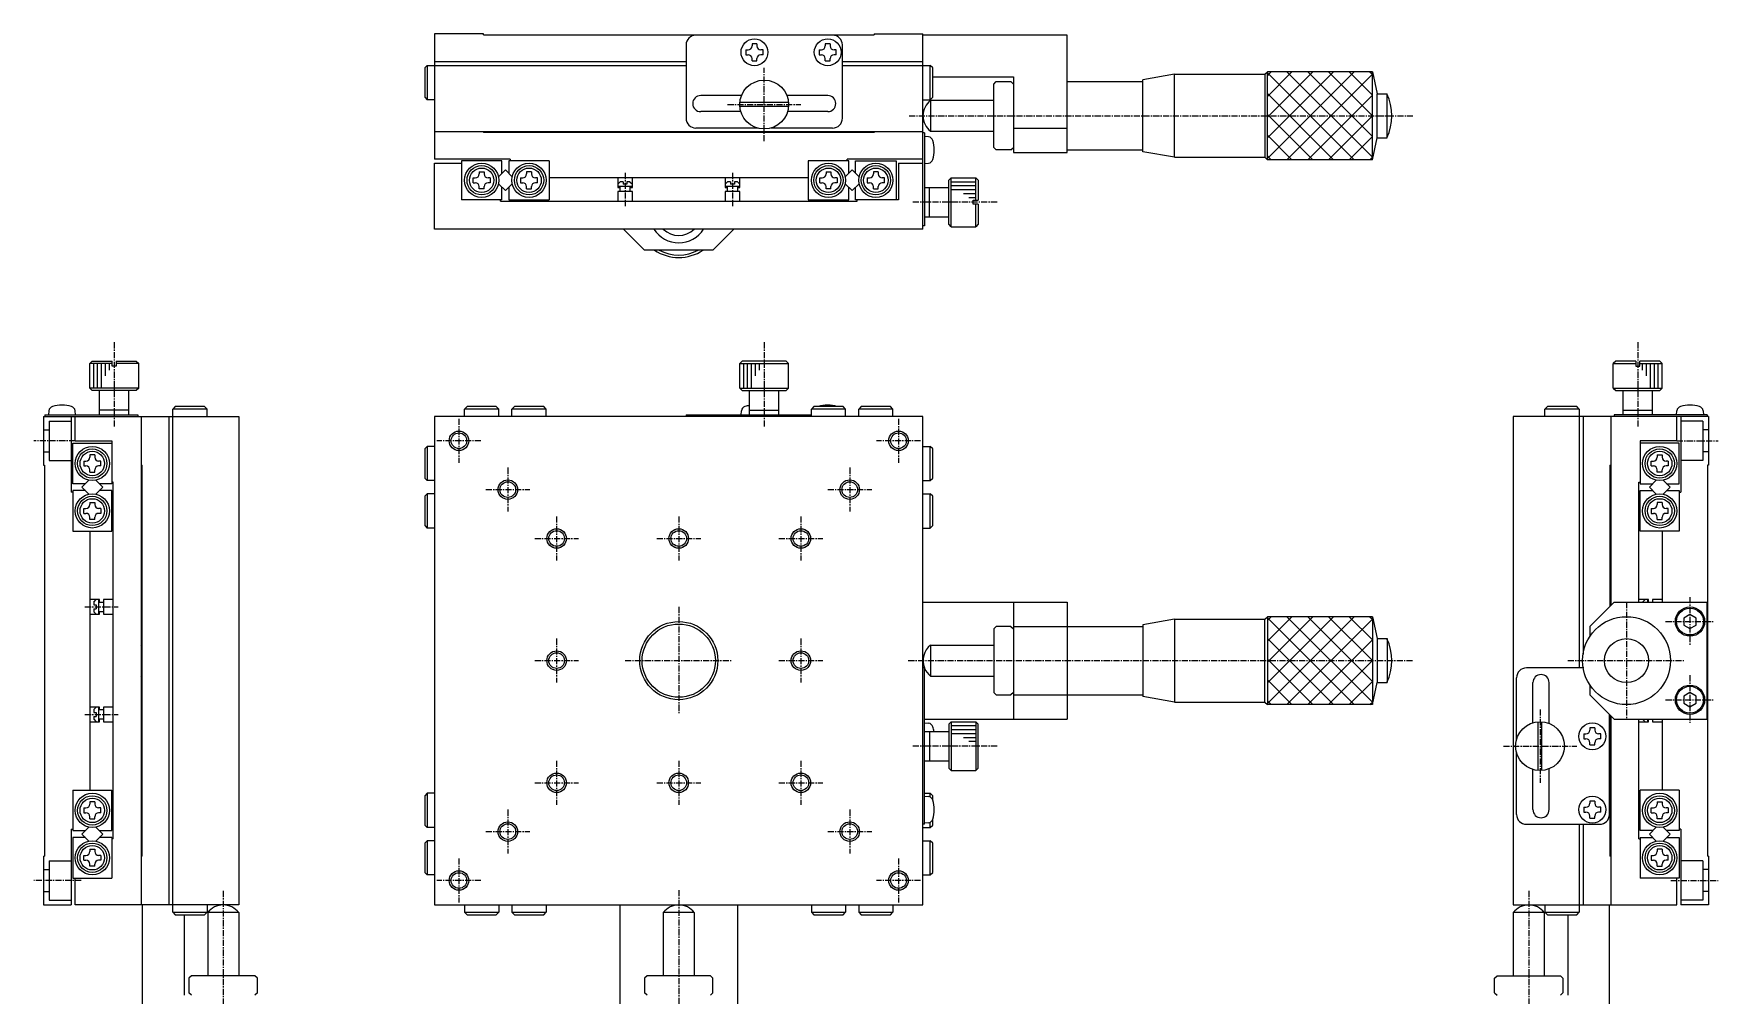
# Model space of a CAD drawing. Extents: x 83 to 428, y 60 to 450.
# Drawn here: x 83.5 to 428.3, y 253.4 to 450.2 of the extents above; entities that cross this region are included whole.
import ezdxf

# ---------------------------------------------------------------- set-up
doc = ezdxf.new("R2010")
doc.units = 0
doc.linetypes.add('CENTER', pattern=[2, 1.25, -0.25, 0.25, -0.25])
doc.layers.get('0').update_dxf_attribs({"linetype": 'CONTINUOUS'})
doc.layers.add('CENTER', color=1, linetype='CENTER')

msp = doc.modelspace()

# ---------------------------------------------------------------- linework, layer by layer
at = {"color": 7, "linetype": 'CONTINUOUS'}
for p, q in [((175.52, 450.19), (165.52, 450.19)), ((165.52, 450.19), (165.52, 424.49)), ((175.52, 449.99), (175.52, 450.19)), ((175.52, 449.99), (255.52, 449.99)), ((247.02, 449.89), (219.02, 449.89)), ((255.52, 450.19), (255.52, 449.99)), ((255.52, 450.19), (265.52, 450.19)), ((265.52, 410.19), (265.52, 450.19)), ((295.02, 449.89), (265.52, 449.89)), ((295.02, 425.89), (295.02, 449.89)), ((217.02, 447.89), (217.02, 432.89)), ((229.27, 446.89), (229.72, 446.89)), ((229.27, 446.89), (229.27, 445.89)), ((229.27, 445.89), (229.72, 445.89)), ((230.52, 448.14), (230.52, 447.69)), ((231.52, 448.14), (230.52, 448.14)), ((230.52, 444.64), (230.52, 445.09)), ((231.52, 448.14), (231.52, 447.69)), ((231.52, 444.64), (231.52, 445.09)), ((232.77, 446.89), (232.32, 446.89)), ((232.77, 445.89), (232.32, 445.89)), ((232.77, 445.89), (232.77, 446.89)), ((244.27, 446.89), (244.72, 446.89)), ((244.27, 446.89), (244.27, 445.89)), ((244.27, 445.89), (244.72, 445.89)), ((245.52, 448.14), (245.52, 447.69)), ((246.52, 448.14), (245.52, 448.14)), ((245.52, 444.64), (245.52, 445.09)), ((246.52, 448.14), (246.52, 447.69)), ((246.52, 444.64), (246.52, 445.09)), ((247.77, 446.89), (247.32, 446.89)), ((247.77, 445.89), (247.32, 445.89)), ((247.77, 445.89), (247.77, 446.89)), ((249.02, 432.89), (249.02, 447.89)), ((164.02, 443.69), (163.52, 443.19)), ((163.52, 443.19), (163.52, 437.19)), ((164.02, 443.69), (164.02, 436.69)), ((164.02, 443.69), (217.02, 443.69)), ((165.52, 444.49), (217.02, 444.49)), ((230.52, 444.64), (231.52, 444.64)), ((245.52, 444.64), (246.52, 444.64)), ((249.02, 444.49), (265.52, 444.49)), ((249.02, 443.69), (267.02, 443.69)), ((267.52, 443.19), (267.02, 443.69)), ((267.02, 436.69), (267.02, 443.69)), ((267.52, 437.19), (267.52, 443.19)), ((317.02, 441.89), (310.52, 440.75)), ((317.02, 424.89), (317.02, 441.89)), ((317.02, 441.89), (335.52, 441.89)), ((335.52, 441.89), (336.02, 442.39)), ((335.52, 441.89), (335.52, 424.89)), ((357.52, 442.39), (336.02, 442.39)), ((357.52, 442.39), (358.52, 437.89)), ((267.52, 441.39), (284.02, 441.39)), ((280.02, 439.89), (280.52, 440.39)), ((280.02, 426.89), (280.02, 439.89)), ((280.52, 440.39), (283.52, 440.39)), ((284.02, 439.89), (283.52, 440.39)), ((284.02, 441.39), (284.02, 425.89)), ((295.02, 440.39), (310.52, 440.39)), ((310.52, 426.04), (310.52, 440.75)), ((163.52, 437.19), (164.02, 436.69)), ((165.52, 436.69), (164.02, 436.69)), ((228.37, 437.54), (220.02, 437.54)), ((238, 436.09), (228.03, 436.09)), ((238, 435.29), (228.03, 435.29)), ((246.02, 437.54), (237.66, 437.54)), ((265.52, 436.69), (267.02, 436.69)), ((267.02, 436.69), (267.52, 437.19)), ((267.09, 436.57), (280.02, 436.57)), ((358.52, 437.89), (360.52, 437.89)), ((358.52, 428.89), (358.52, 437.89)), ((228.23, 434.24), (220.02, 434.24)), ((246.02, 434.24), (237.8, 434.24)), ((165.52, 430.19), (265.52, 430.19)), ((175.52, 430.19), (175.52, 429.99)), ((255.52, 429.99), (175.52, 429.99)), ((231.62, 430.89), (219.02, 430.89)), ((247.02, 430.89), (234.42, 430.89)), ((255.52, 430.19), (255.52, 429.99)), ((265.82, 429.89), (265.52, 429.89)), ((265.82, 429.89), (265.82, 410.89)), ((266.67, 429.07), (265.82, 429.14)), ((267.09, 430.22), (280.02, 430.22)), ((284.02, 430.89), (295.02, 430.89)), ((357.52, 424.39), (358.52, 428.89)), ((358.52, 428.89), (360.52, 428.89)), ((181.02, 424.49), (165.52, 424.49)), ((181.02, 424.49), (181.02, 424.19)), ((250.02, 424.19), (250.02, 424.49)), ((265.52, 424.49), (250.02, 424.49)), ((280.52, 426.39), (280.02, 426.89)), ((283.52, 426.39), (280.52, 426.39)), ((283.52, 426.39), (284.02, 426.89)), ((284.02, 425.89), (295.02, 425.89)), ((295.02, 426.39), (310.52, 426.39)), ((317.02, 424.89), (310.52, 426.04)), ((317.02, 424.89), (335.52, 424.89)), ((335.52, 424.89), (336.02, 424.39)), ((357.52, 424.39), (336.02, 424.39)), ((165.52, 423.69), (171.02, 423.69)), ((165.52, 410.19), (165.52, 423.69)), ((171.02, 424.19), (171.02, 416.19)), ((179.32, 424.19), (171.02, 424.19)), ((174.67, 421.94), (174.67, 421.49)), ((174.67, 421.94), (175.67, 421.94)), ((175.67, 421.94), (175.67, 421.49)), ((180.02, 422.32), (178.6, 420.89)), ((179.32, 421.62), (179.32, 424.19)), ((181.44, 420.89), (180.02, 422.32)), ((189.02, 424.19), (180.72, 424.19)), ((180.72, 424.19), (180.72, 421.62)), ((184.37, 421.94), (184.37, 421.49)), ((185.37, 421.94), (184.37, 421.94)), ((185.37, 421.94), (185.37, 421.49)), ((189.02, 424.19), (189.02, 416.19)), ((250.32, 424.19), (242.02, 424.19)), ((242.02, 424.19), (242.02, 416.19)), ((245.67, 421.94), (245.67, 421.49)), ((245.67, 421.94), (246.67, 421.94)), ((246.67, 421.94), (246.67, 421.49)), ((249.6, 420.89), (251.02, 422.32)), ((250.32, 421.62), (250.32, 424.19)), ((251.02, 422.32), (252.44, 420.89)), ((251.72, 421.62), (251.72, 424.19)), ((251.72, 424.19), (260.02, 424.19)), ((255.37, 421.94), (255.37, 421.49)), ((256.37, 421.94), (255.37, 421.94)), ((256.37, 421.94), (256.37, 421.49)), ((260.02, 424.19), (260.02, 416.19)), ((260.52, 423.69), (260.52, 416.19)), ((260.52, 423.69), (265.52, 423.69)), ((265.82, 423.64), (266.67, 423.72)), ((173.42, 420.69), (173.87, 420.69)), ((173.42, 419.69), (173.42, 420.69)), ((173.42, 419.69), (173.87, 419.69)), ((174.67, 418.44), (174.67, 418.89)), ((175.67, 418.44), (174.67, 418.44)), ((175.67, 418.44), (175.67, 418.89)), ((176.92, 420.69), (176.47, 420.69)), ((176.92, 419.69), (176.47, 419.69)), ((176.92, 420.69), (176.92, 419.69)), ((178.6, 419.49), (180.02, 418.07)), ((179.32, 416.19), (179.32, 418.77)), ((180.02, 418.07), (181.44, 419.49)), ((180.72, 418.77), (180.72, 416.19)), ((183.12, 420.69), (183.57, 420.69)), ((183.12, 420.69), (183.12, 419.69)), ((183.12, 419.69), (183.57, 419.69)), ((184.37, 418.44), (184.37, 418.89)), ((184.37, 418.44), (185.37, 418.44)), ((185.37, 418.44), (185.37, 418.89)), ((186.62, 420.69), (186.17, 420.69)), ((186.62, 419.69), (186.17, 419.69)), ((186.62, 419.69), (186.62, 420.69)), ((242.02, 420.69), (189.02, 420.69)), ((203.02, 420.69), (203.02, 418.69)), ((203.52, 419.89), (203.02, 419.39)), ((206.02, 418.89), (203.02, 418.89)), ((203.02, 418.69), (203.52, 418.69)), ((206.02, 417.89), (203.02, 417.89)), ((203.02, 417.89), (203.02, 415.89)), ((204.12, 419.89), (203.52, 419.89)), ((203.52, 417.89), (203.52, 418.89)), ((204.12, 419.89), (204.12, 419.39)), ((204.92, 419.39), (204.12, 419.39)), ((204.92, 419.89), (204.92, 419.39)), ((205.52, 419.89), (204.92, 419.89)), ((205.52, 419.89), (206.02, 419.39)), ((205.52, 418.89), (205.52, 417.89)), ((205.52, 418.69), (206.02, 418.69)), ((206.02, 418.69), (206.02, 420.69)), ((206.02, 415.89), (206.02, 417.89)), ((225.02, 420.69), (225.02, 418.69)), ((225.52, 419.89), (225.02, 419.39)), ((228.02, 418.89), (225.02, 418.89)), ((225.02, 418.69), (225.52, 418.69)), ((228.02, 417.89), (225.02, 417.89)), ((225.02, 417.89), (225.02, 415.89)), ((226.12, 419.89), (225.52, 419.89)), ((225.52, 417.89), (225.52, 418.89)), ((226.12, 419.89), (226.12, 419.39)), ((226.92, 419.39), (226.12, 419.39)), ((226.92, 419.89), (226.92, 419.39)), ((227.52, 419.89), (226.92, 419.89)), ((227.52, 419.89), (228.02, 419.39)), ((227.52, 418.89), (227.52, 417.89)), ((227.52, 418.69), (228.02, 418.69)), ((228.02, 418.69), (228.02, 420.69)), ((228.02, 415.89), (228.02, 417.89)), ((244.42, 420.69), (244.87, 420.69)), ((244.42, 419.69), (244.42, 420.69)), ((244.42, 419.69), (244.87, 419.69)), ((245.67, 418.44), (245.67, 418.89)), ((246.67, 418.44), (245.67, 418.44)), ((246.67, 418.44), (246.67, 418.89)), ((247.92, 420.69), (247.47, 420.69)), ((247.92, 419.69), (247.47, 419.69)), ((247.92, 420.69), (247.92, 419.69)), ((251.02, 418.07), (249.6, 419.49)), ((250.32, 416.19), (250.32, 418.77)), ((252.44, 419.49), (251.02, 418.07)), ((251.72, 416.19), (251.72, 418.77)), ((254.12, 420.69), (254.57, 420.69)), ((254.12, 420.69), (254.12, 419.69)), ((254.12, 419.69), (254.57, 419.69)), ((255.37, 418.44), (255.37, 418.89)), ((255.37, 418.44), (256.37, 418.44)), ((256.37, 418.44), (256.37, 418.89)), ((257.62, 420.69), (257.17, 420.69)), ((257.62, 419.69), (257.17, 419.69)), ((257.62, 419.69), (257.62, 420.69)), ((265.82, 418.69), (270.82, 418.69)), ((266.82, 412.69), (266.82, 418.69)), ((270.82, 420.19), (271.32, 420.69)), ((270.82, 411.19), (270.82, 420.19)), ((271.32, 420.69), (276.32, 420.69)), ((276.32, 420.69), (276.82, 420.19)), ((276.82, 420.19), (276.82, 416.09)), ((179.32, 416.19), (171.02, 416.19)), ((179.02, 415.89), (179.02, 416.19)), ((179.02, 415.89), (252.02, 415.89)), ((180.72, 416.19), (189.02, 416.19)), ((242.02, 416.19), (250.32, 416.19)), ((260.52, 416.19), (251.72, 416.19)), ((252.02, 415.89), (252.02, 416.19)), ((275.82, 415.29), (275.82, 416.09)), ((275.82, 416.09), (276.82, 416.09)), ((276.82, 415.29), (275.82, 415.29)), ((276.82, 415.29), (276.82, 411.19)), ((265.82, 410.89), (265.52, 410.89)), ((265.82, 412.69), (270.82, 412.69)), ((271.32, 410.69), (270.82, 411.19)), ((271.32, 410.69), (276.32, 410.69)), ((276.82, 411.19), (276.32, 410.69)), ((265.52, 410.19), (165.52, 410.19)), ((208.52, 405.89), (204.22, 410.19)), ((226.82, 410.19), (222.52, 405.89)), ((222.52, 405.89), (208.52, 405.89)), ((94.95, 382.67), (95.45, 383.17)), ((95.45, 383.17), (99.55, 383.17)), ((99.55, 382.17), (99.55, 383.17)), ((100.35, 383.17), (104.45, 383.17)), ((100.35, 383.17), (100.35, 382.17)), ((104.45, 383.17), (104.95, 382.67)), ((228.52, 383.17), (228.02, 382.67)), ((237.52, 383.17), (228.52, 383.17)), ((238.02, 382.67), (237.52, 383.17)), ((407.35, 383.17), (406.85, 382.67)), ((411.45, 383.17), (407.35, 383.17)), ((411.45, 383.17), (411.45, 382.17)), ((416.35, 383.17), (412.25, 383.17)), ((412.25, 382.17), (412.25, 383.17)), ((416.85, 382.67), (416.35, 383.17)), ((94.95, 377.67), (94.95, 382.67)), ((100.35, 382.17), (99.55, 382.17)), ((104.95, 377.67), (104.95, 382.67)), ((228.02, 377.67), (228.02, 382.67)), ((238.02, 377.67), (238.02, 382.67)), ((406.85, 377.67), (406.85, 382.67)), ((411.45, 382.17), (412.25, 382.17)), ((416.85, 377.67), (416.85, 382.67)), ((95.45, 377.17), (94.95, 377.67)), ((104.45, 377.17), (95.45, 377.17)), ((96.95, 372.17), (96.95, 377.17)), ((102.95, 372.17), (102.95, 377.17)), ((104.95, 377.67), (104.45, 377.17)), ((228.02, 377.67), (228.52, 377.17)), ((228.52, 377.17), (237.52, 377.17)), ((230.02, 372.17), (230.02, 377.17)), ((236.02, 372.17), (236.02, 377.17)), ((237.52, 377.17), (238.02, 377.67)), ((406.85, 377.67), (407.35, 377.17)), ((407.35, 377.17), (416.35, 377.17)), ((408.85, 372.17), (408.85, 377.17)), ((414.85, 372.17), (414.85, 377.17)), ((416.35, 377.17), (416.85, 377.67)), ((86.58, 373.02), (86.5, 372.17)), ((92, 372.17), (91.93, 373.02)), ((102.95, 373.17), (96.95, 373.17)), ((112.45, 373.87), (111.95, 373.37)), ((118.95, 373.37), (111.95, 373.37)), ((111.95, 270.37), (111.95, 373.37)), ((118.45, 373.87), (112.45, 373.87)), ((118.95, 373.37), (118.45, 373.87)), ((118.95, 371.87), (118.95, 373.37)), ((172.17, 373.87), (171.67, 373.37)), ((171.67, 371.87), (171.67, 373.37)), ((178.67, 373.37), (171.67, 373.37)), ((178.17, 373.87), (172.17, 373.87)), ((178.67, 373.37), (178.17, 373.87)), ((178.67, 371.87), (178.67, 373.37)), ((181.87, 373.87), (181.37, 373.37)), ((181.37, 371.87), (181.37, 373.37)), ((188.37, 373.37), (181.37, 373.37)), ((187.87, 373.87), (181.87, 373.87)), ((188.37, 373.37), (187.87, 373.87)), ((188.37, 371.87), (188.37, 373.37)), ((228.27, 372.17), (228.34, 373.02)), ((230.02, 373.17), (236.02, 373.17)), ((243.17, 373.87), (242.67, 373.37)), ((242.67, 371.87), (242.67, 373.37)), ((249.67, 373.37), (242.67, 373.37)), ((249.17, 373.87), (243.17, 373.87)), ((249.67, 373.37), (249.17, 373.87)), ((249.67, 371.87), (249.67, 373.37)), ((252.87, 373.87), (252.37, 373.37)), ((252.37, 371.87), (252.37, 373.37)), ((259.37, 373.37), (252.37, 373.37)), ((258.87, 373.87), (252.87, 373.87)), ((259.37, 373.37), (258.87, 373.87)), ((259.37, 371.87), (259.37, 373.37)), ((393.35, 373.87), (392.85, 373.37)), ((392.85, 371.87), (392.85, 373.37)), ((399.85, 373.37), (392.85, 373.37)), ((399.35, 373.87), (393.35, 373.87)), ((399.85, 373.37), (399.35, 373.87)), ((399.85, 373.37), (399.85, 320.37)), ((408.85, 373.17), (414.85, 373.17)), ((419.8, 372.17), (419.87, 373.02)), ((425.22, 373.02), (425.3, 372.17)), ((85.45, 371.87), (85.45, 361.87)), ((85.45, 371.87), (125.45, 371.87)), ((85.75, 372.17), (104.75, 372.17)), ((85.75, 372.17), (85.75, 371.87)), ((91.15, 371.87), (91.15, 356.37)), ((91.95, 366.87), (91.95, 371.87)), ((104.75, 372.17), (104.75, 371.87)), ((105.45, 371.87), (105.45, 271.87)), ((111.15, 371.87), (111.15, 271.87)), ((125.45, 371.87), (125.45, 271.87)), ((165.52, 371.87), (165.52, 271.87)), ((265.52, 371.87), (165.52, 371.87)), ((217.02, 372.17), (217.02, 371.87)), ((217.02, 372.17), (242.67, 372.17)), ((265.52, 271.87), (265.52, 371.87)), ((426.35, 371.87), (386.35, 371.87)), ((386.35, 371.87), (386.35, 271.87)), ((400.65, 371.87), (400.65, 323.21)), ((406.35, 371.87), (406.35, 333.17)), ((426.05, 372.17), (407.05, 372.17)), ((407.05, 372.17), (407.05, 371.87)), ((419.85, 366.87), (419.85, 371.87)), ((420.65, 371.87), (420.65, 356.37)), ((426.05, 372.17), (426.05, 371.87)), ((426.35, 371.87), (426.35, 361.87)), ((91.45, 366.37), (99.45, 366.37)), ((91.45, 358.07), (91.45, 366.37)), ((91.95, 366.87), (99.45, 366.87)), ((99.45, 366.87), (99.45, 358.07)), ((164.02, 365.72), (163.52, 365.22)), ((165.52, 365.72), (164.02, 365.72)), ((164.02, 365.72), (164.02, 358.72)), ((265.52, 365.72), (267.02, 365.72)), ((267.52, 365.22), (267.02, 365.72)), ((267.02, 358.72), (267.02, 365.72)), ((412.35, 366.87), (412.35, 358.07)), ((419.85, 366.87), (412.35, 366.87)), ((420.35, 366.37), (412.35, 366.37)), ((420.35, 358.07), (420.35, 366.37)), ((93.7, 362.72), (94.15, 362.72)), ((93.7, 362.72), (93.7, 361.72)), ((94.95, 363.97), (94.95, 363.52)), ((95.95, 363.97), (94.95, 363.97)), ((95.95, 363.97), (95.95, 363.52)), ((97.2, 362.72), (96.75, 362.72)), ((97.2, 361.72), (97.2, 362.72)), ((163.52, 365.22), (163.52, 359.22)), ((267.52, 359.22), (267.52, 365.22)), ((414.6, 362.72), (415.05, 362.72)), ((414.6, 361.72), (414.6, 362.72)), ((415.85, 363.97), (415.85, 363.52)), ((415.85, 363.97), (416.85, 363.97)), ((416.85, 363.97), (416.85, 363.52)), ((418.1, 362.72), (417.65, 362.72)), ((418.1, 362.72), (418.1, 361.72)), ((85.45, 361.87), (85.65, 361.87)), ((85.65, 361.87), (85.65, 281.87)), ((93.33, 357.37), (94.75, 358.79)), ((93.7, 361.72), (94.15, 361.72)), ((94.95, 360.47), (94.95, 360.92)), ((94.95, 360.47), (95.95, 360.47)), ((95.95, 360.47), (95.95, 360.92)), ((96.15, 358.79), (97.58, 357.37)), ((97.2, 361.72), (96.75, 361.72)), ((105.45, 361.87), (105.65, 361.87)), ((105.65, 281.87), (105.65, 361.87)), ((163.52, 359.22), (164.02, 358.72)), ((165.52, 358.72), (164.02, 358.72)), ((265.52, 358.72), (267.02, 358.72)), ((267.02, 358.72), (267.52, 359.22)), ((406.15, 361.87), (406.35, 361.87)), ((406.15, 361.87), (406.15, 332.97)), ((415.65, 358.79), (414.23, 357.37)), ((414.6, 361.72), (415.05, 361.72)), ((415.85, 360.47), (415.85, 360.92)), ((416.85, 360.47), (415.85, 360.47)), ((416.85, 360.47), (416.85, 360.92)), ((418.47, 357.37), (417.05, 358.79)), ((418.1, 361.72), (417.65, 361.72)), ((426.35, 361.87), (426.15, 361.87)), ((426.15, 361.87), (426.15, 281.87)), ((91.45, 356.37), (91.15, 356.37)), ((94.03, 358.07), (91.45, 358.07)), ((91.45, 356.67), (91.45, 348.37)), ((94.03, 356.67), (91.45, 356.67)), ((94.75, 355.95), (93.33, 357.37)), ((97.58, 357.37), (96.15, 355.95)), ((99.45, 358.07), (96.88, 358.07)), ((99.45, 356.67), (96.88, 356.67)), ((99.75, 358.37), (99.45, 358.37)), ((99.45, 348.37), (99.45, 356.67)), ((99.75, 285.37), (99.75, 358.37)), ((164.02, 356.02), (163.52, 355.52)), ((163.52, 355.52), (163.52, 349.52)), ((165.52, 356.02), (164.02, 356.02)), ((164.02, 356.02), (164.02, 349.02)), ((265.52, 356.02), (267.02, 356.02)), ((267.52, 355.52), (267.02, 356.02)), ((267.02, 349.02), (267.02, 356.02)), ((267.52, 349.52), (267.52, 355.52)), ((412.05, 358.37), (412.35, 358.37)), ((412.05, 333.87), (412.05, 358.37)), ((412.35, 358.07), (414.93, 358.07)), ((412.35, 348.37), (412.35, 356.67)), ((412.35, 356.67), (414.93, 356.67)), ((414.23, 357.37), (415.65, 355.95)), ((417.05, 355.95), (418.47, 357.37)), ((417.77, 358.07), (420.35, 358.07)), ((417.77, 356.67), (420.35, 356.67)), ((420.35, 356.67), (420.35, 348.37)), ((420.35, 356.37), (420.65, 356.37)), ((93.7, 353.02), (94.15, 353.02)), ((93.7, 352.02), (93.7, 353.02)), ((93.7, 352.02), (94.15, 352.02)), ((94.95, 354.27), (94.95, 353.82)), ((94.95, 354.27), (95.95, 354.27)), ((95.95, 354.27), (95.95, 353.82)), ((97.2, 353.02), (96.75, 353.02)), ((97.2, 352.02), (96.75, 352.02)), ((97.2, 353.02), (97.2, 352.02)), ((414.6, 353.02), (415.05, 353.02)), ((414.6, 353.02), (414.6, 352.02)), ((414.6, 352.02), (415.05, 352.02)), ((415.85, 354.27), (415.85, 353.82)), ((416.85, 354.27), (415.85, 354.27)), ((416.85, 354.27), (416.85, 353.82)), ((418.1, 353.02), (417.65, 353.02)), ((418.1, 352.02), (417.65, 352.02)), ((418.1, 352.02), (418.1, 353.02)), ((91.45, 348.37), (99.45, 348.37)), ((94.95, 350.77), (94.95, 351.22)), ((95.95, 350.77), (94.95, 350.77)), ((94.95, 348.37), (94.95, 295.37)), ((95.95, 350.77), (95.95, 351.22)), ((163.52, 349.52), (164.02, 349.02)), ((165.52, 349.02), (164.02, 349.02)), ((265.52, 349.02), (267.02, 349.02)), ((267.02, 349.02), (267.52, 349.52)), ((420.35, 348.37), (412.35, 348.37)), ((415.85, 350.77), (415.85, 351.22)), ((415.85, 350.77), (416.85, 350.77)), ((416.85, 350.77), (416.85, 351.22)), ((416.85, 348.37), (416.85, 333.87)), ((96.95, 334.37), (94.95, 334.37)), ((94.95, 331.37), (96.95, 331.37)), ((95.75, 333.87), (96.25, 334.37)), ((95.75, 333.87), (95.75, 333.27)), ((95.75, 333.27), (96.25, 333.27)), ((95.75, 332.47), (96.25, 332.47)), ((95.75, 332.47), (95.75, 331.87)), ((95.75, 331.87), (96.25, 331.37)), ((96.25, 333.27), (96.25, 332.47)), ((96.75, 334.37), (96.75, 331.37)), ((96.75, 333.87), (97.75, 333.87)), ((97.75, 331.87), (96.75, 331.87)), ((96.95, 333.87), (96.95, 334.37)), ((96.95, 331.37), (96.95, 331.87)), ((97.75, 334.37), (97.75, 331.37)), ((99.75, 334.37), (97.75, 334.37)), ((97.75, 331.37), (99.75, 331.37)), ((105.45, 333.17), (105.65, 332.97)), ((265.52, 333.87), (295.02, 333.87)), ((284.02, 333.87), (284.02, 309.87)), ((295.02, 333.87), (295.02, 309.87)), ((407.05, 333.87), (402.05, 328.87)), ((407.05, 333.87), (426.05, 333.87)), ((414.05, 334.37), (412.05, 334.37)), ((412.85, 333.87), (413.35, 334.37)), ((413.85, 334.37), (413.85, 333.87)), ((414.05, 333.87), (414.05, 334.37)), ((414.85, 334.37), (414.85, 333.87)), ((416.85, 334.37), (414.85, 334.37)), ((422.55, 331.32), (421.3, 330.59)), ((423.8, 330.59), (422.55, 331.32)), ((426.05, 309.87), (426.05, 333.87)), ((280.52, 328.87), (280.02, 328.37)), ((280.02, 328.37), (280.02, 315.37)), ((283.52, 328.87), (280.52, 328.87)), ((283.52, 328.87), (284.02, 328.37)), ((284.02, 328.87), (310.52, 328.87)), ((317.02, 330.37), (310.52, 329.23)), ((310.52, 329.23), (310.52, 314.52)), ((317.02, 330.37), (317.02, 313.37)), ((317.02, 330.37), (335.52, 330.37)), ((335.52, 330.37), (336.02, 330.87)), ((335.52, 313.37), (335.52, 330.37)), ((357.52, 330.87), (336.02, 330.87)), ((357.52, 330.87), (358.52, 326.37)), ((402.05, 328.87), (402.05, 326.85)), ((421.3, 330.59), (421.3, 329.15)), ((421.3, 329.15), (422.55, 328.43)), ((422.55, 328.43), (423.8, 329.15)), ((423.8, 329.15), (423.8, 330.59)), ((267.09, 325.05), (280.02, 325.05)), ((358.52, 326.37), (360.52, 326.37)), ((358.52, 326.37), (358.52, 317.37)), ((265.82, 320.37), (265.52, 320.37)), ((265.82, 288.37), (265.82, 320.37)), ((267.09, 318.7), (280.02, 318.7)), ((357.52, 312.87), (358.52, 317.37)), ((358.52, 317.37), (360.52, 317.37)), ((387.05, 305.77), (387.05, 318.37)), ((400.67, 320.37), (389.05, 320.37)), ((390.4, 309.16), (390.4, 317.37)), ((393.7, 309.02), (393.7, 317.37)), ((400.65, 320.53), (400.65, 320.37)), ((280.02, 315.37), (280.52, 314.87)), ((280.52, 314.87), (283.52, 314.87)), ((284.02, 315.37), (283.52, 314.87)), ((284.02, 314.87), (310.52, 314.87)), ((317.02, 313.37), (310.52, 314.52)), ((402.05, 316.9), (402.05, 314.87)), ((402.05, 314.87), (407.05, 309.87)), ((422.55, 315.32), (421.3, 314.59)), ((421.3, 314.59), (421.3, 313.15)), ((423.8, 314.59), (422.55, 315.32)), ((423.8, 313.15), (423.8, 314.59)), ((96.95, 312.37), (94.95, 312.37)), ((95.75, 311.87), (96.25, 312.37)), ((95.75, 311.87), (95.75, 311.27)), ((95.75, 311.27), (96.25, 311.27)), ((95.75, 310.47), (96.25, 310.47)), ((95.75, 310.47), (95.75, 309.87)), ((96.25, 311.27), (96.25, 310.47)), ((96.75, 312.37), (96.75, 309.37)), ((96.75, 311.87), (97.75, 311.87)), ((96.95, 311.87), (96.95, 312.37)), ((97.75, 312.37), (97.75, 309.37)), ((99.75, 312.37), (97.75, 312.37)), ((105.45, 310.57), (105.65, 310.77)), ((317.02, 313.37), (335.52, 313.37)), ((335.52, 313.37), (336.02, 312.87)), ((357.52, 312.87), (336.02, 312.87)), ((406.05, 290.37), (406.05, 310.87)), ((406.15, 310.77), (406.15, 281.87)), ((406.35, 310.57), (406.35, 271.87)), ((421.3, 313.15), (422.55, 312.43)), ((422.55, 312.43), (423.8, 313.15)), ((94.95, 309.37), (96.95, 309.37)), ((95.75, 309.87), (96.25, 309.37)), ((97.75, 309.87), (96.75, 309.87)), ((96.95, 309.37), (96.95, 309.87)), ((97.75, 309.37), (99.75, 309.37)), ((265.82, 309.87), (295.02, 309.87)), ((265.82, 309.12), (266.67, 309.05)), ((265.82, 307.37), (270.82, 307.37)), ((266.82, 307.37), (266.82, 301.37)), ((271.32, 309.37), (270.82, 308.87)), ((270.82, 308.87), (270.82, 299.87)), ((271.32, 309.37), (276.32, 309.37)), ((276.82, 308.87), (276.32, 309.37)), ((276.82, 299.87), (276.82, 308.87)), ((391.45, 299.39), (391.45, 309.36)), ((392.25, 299.39), (392.25, 309.36)), ((402.05, 308.12), (402.05, 307.67)), ((403.05, 308.12), (402.05, 308.12)), ((403.05, 308.12), (403.05, 307.67)), ((407.05, 309.87), (426.05, 309.87)), ((412.05, 285.37), (412.05, 309.87)), ((412.05, 309.37), (414.05, 309.37)), ((412.85, 309.87), (413.35, 309.37)), ((413.85, 309.87), (413.85, 309.37)), ((414.05, 309.37), (414.05, 309.87)), ((414.85, 309.87), (414.85, 309.37)), ((414.85, 309.37), (416.85, 309.37)), ((416.85, 309.87), (416.85, 295.37)), ((400.8, 306.87), (401.25, 306.87)), ((400.8, 306.87), (400.8, 305.87)), ((400.8, 305.87), (401.25, 305.87)), ((402.05, 304.62), (402.05, 305.07)), ((402.05, 304.62), (403.05, 304.62)), ((403.05, 304.62), (403.05, 305.07)), ((404.3, 306.87), (403.85, 306.87)), ((404.3, 305.87), (403.85, 305.87)), ((404.3, 305.87), (404.3, 306.87)), ((265.82, 301.37), (270.82, 301.37)), ((387.05, 290.37), (387.05, 302.97)), ((270.82, 299.87), (271.32, 299.37)), ((271.32, 299.37), (276.32, 299.37)), ((276.32, 299.37), (276.82, 299.87)), ((390.4, 291.37), (390.4, 299.59)), ((393.7, 291.37), (393.7, 299.73)), ((91.45, 295.37), (99.45, 295.37)), ((91.45, 295.37), (91.45, 287.07)), ((99.45, 287.07), (99.45, 295.37)), ((164.02, 294.72), (163.52, 294.22)), ((163.52, 294.22), (163.52, 288.22)), ((165.52, 294.72), (164.02, 294.72)), ((164.02, 294.72), (164.02, 287.72)), ((265.82, 294.72), (267.02, 294.72)), ((265.82, 294.12), (266.67, 294.05)), ((267.52, 294.22), (267.02, 294.72)), ((267.02, 293.95), (267.02, 294.72)), ((267.52, 293.39), (267.52, 294.22)), ((420.35, 295.37), (412.35, 295.37)), ((412.35, 287.07), (412.35, 295.37)), ((420.35, 295.37), (420.35, 287.07)), ((93.7, 291.72), (94.15, 291.72)), ((93.7, 291.72), (93.7, 290.72)), ((93.7, 290.72), (94.15, 290.72)), ((94.95, 292.97), (94.95, 292.52)), ((95.95, 292.97), (94.95, 292.97)), ((94.95, 289.47), (94.95, 289.92)), ((95.95, 292.97), (95.95, 292.52)), ((95.95, 289.47), (95.95, 289.92)), ((97.2, 291.72), (96.75, 291.72)), ((97.2, 290.72), (96.75, 290.72)), ((97.2, 290.72), (97.2, 291.72)), ((400.8, 291.87), (401.25, 291.87)), ((400.8, 291.87), (400.8, 290.87)), ((400.8, 290.87), (401.25, 290.87)), ((402.05, 293.12), (402.05, 292.67)), ((403.05, 293.12), (402.05, 293.12)), ((402.05, 289.62), (402.05, 290.07)), ((403.05, 293.12), (403.05, 292.67)), ((403.05, 289.62), (403.05, 290.07)), ((404.3, 291.87), (403.85, 291.87)), ((404.3, 290.87), (403.85, 290.87)), ((404.3, 290.87), (404.3, 291.87)), ((414.6, 291.72), (415.05, 291.72)), ((414.6, 290.72), (414.6, 291.72)), ((414.6, 290.72), (415.05, 290.72)), ((415.85, 292.97), (415.85, 292.52)), ((415.85, 292.97), (416.85, 292.97)), ((415.85, 289.47), (415.85, 289.92)), ((416.85, 292.97), (416.85, 292.52)), ((416.85, 289.47), (416.85, 289.92)), ((418.1, 291.72), (417.65, 291.72)), ((418.1, 290.72), (417.65, 290.72)), ((418.1, 291.72), (418.1, 290.72)), ((91.15, 287.37), (91.15, 271.87)), ((91.15, 287.37), (91.45, 287.37)), ((91.45, 287.07), (94.03, 287.07)), ((94.75, 287.79), (93.33, 286.37)), ((93.33, 286.37), (94.75, 284.95)), ((94.95, 289.47), (95.95, 289.47)), ((97.58, 286.37), (96.15, 287.79)), ((96.15, 284.95), (97.58, 286.37)), ((96.88, 287.07), (99.45, 287.07)), ((163.52, 288.22), (164.02, 287.72)), ((165.52, 287.72), (164.02, 287.72)), ((265.82, 288.37), (265.52, 288.37)), ((265.52, 287.72), (267.02, 287.72)), ((266.67, 288.7), (265.82, 288.62)), ((267.02, 287.72), (267.02, 288.79)), ((267.02, 287.72), (267.52, 288.22)), ((267.52, 288.22), (267.52, 289.35)), ((389.05, 288.37), (404.05, 288.37)), ((399.85, 288.37), (399.85, 270.37)), ((400.65, 288.37), (400.65, 271.87)), ((402.05, 289.62), (403.05, 289.62)), ((414.93, 287.07), (412.35, 287.07)), ((414.23, 286.37), (415.65, 287.79)), ((415.65, 284.95), (414.23, 286.37)), ((416.85, 289.47), (415.85, 289.47)), ((417.05, 287.79), (418.47, 286.37)), ((418.47, 286.37), (417.05, 284.95)), ((420.35, 287.07), (417.77, 287.07)), ((420.65, 287.37), (420.35, 287.37)), ((420.65, 287.37), (420.65, 271.87)), ((94.03, 285.67), (91.45, 285.67)), ((91.45, 285.67), (91.45, 277.37)), ((94.95, 283.27), (94.95, 282.82)), ((94.95, 283.27), (95.95, 283.27)), ((95.95, 283.27), (95.95, 282.82)), ((99.45, 285.67), (96.88, 285.67)), ((99.45, 285.67), (99.45, 277.37)), ((99.75, 285.37), (99.45, 285.37)), ((164.02, 285.02), (163.52, 284.52)), ((163.52, 284.52), (163.52, 278.52)), ((165.52, 285.02), (164.02, 285.02)), ((164.02, 285.02), (164.02, 278.02)), ((265.52, 285.02), (267.02, 285.02)), ((267.52, 284.52), (267.02, 285.02)), ((267.02, 278.02), (267.02, 285.02)), ((267.52, 278.52), (267.52, 284.52)), ((412.05, 285.37), (412.35, 285.37)), ((412.35, 285.67), (414.93, 285.67)), ((412.35, 285.67), (412.35, 277.37)), ((415.85, 283.27), (415.85, 282.82)), ((416.85, 283.27), (415.85, 283.27)), ((416.85, 283.27), (416.85, 282.82)), ((417.77, 285.67), (420.35, 285.67)), ((420.35, 285.67), (420.35, 277.37)), ((85.45, 281.87), (85.65, 281.87)), ((85.45, 281.87), (85.45, 271.87)), ((93.7, 282.02), (94.15, 282.02)), ((93.7, 281.02), (93.7, 282.02)), ((93.7, 281.02), (94.15, 281.02)), ((94.95, 279.77), (94.95, 280.22)), ((95.95, 279.77), (94.95, 279.77)), ((95.95, 279.77), (95.95, 280.22)), ((97.2, 282.02), (96.75, 282.02)), ((97.2, 281.02), (96.75, 281.02)), ((97.2, 282.02), (97.2, 281.02)), ((105.65, 281.87), (105.45, 281.87)), ((406.35, 281.87), (406.15, 281.87)), ((414.6, 282.02), (415.05, 282.02)), ((414.6, 282.02), (414.6, 281.02)), ((414.6, 281.02), (415.05, 281.02)), ((415.85, 279.77), (415.85, 280.22)), ((415.85, 279.77), (416.85, 279.77)), ((416.85, 279.77), (416.85, 280.22)), ((418.1, 282.02), (417.65, 282.02)), ((418.1, 281.02), (417.65, 281.02)), ((418.1, 281.02), (418.1, 282.02)), ((426.35, 281.87), (426.15, 281.87)), ((426.35, 281.87), (426.35, 271.87)), ((91.45, 277.37), (99.45, 277.37)), ((91.95, 271.87), (91.95, 277.37)), ((163.52, 278.52), (164.02, 278.02)), ((165.52, 278.02), (164.02, 278.02)), ((265.52, 278.02), (267.02, 278.02)), ((267.02, 278.02), (267.52, 278.52)), ((420.35, 277.37), (412.35, 277.37)), ((419.85, 271.87), (419.85, 277.37)), ((85.45, 271.87), (91.15, 271.87)), ((125.45, 271.87), (91.95, 271.87)), ((105.75, 242.37), (105.75, 271.87)), ((111.95, 270.37), (112.45, 269.87)), ((111.95, 270.37), (118.95, 270.37)), ((112.45, 269.87), (118.45, 269.87)), ((114.25, 269.87), (114.25, 253.37)), ((118.45, 269.87), (118.95, 270.37)), ((118.95, 271.87), (118.95, 270.37)), ((119.08, 270.31), (119.08, 257.37)), ((125.43, 270.31), (125.43, 257.37)), ((165.52, 271.87), (265.52, 271.87)), ((171.67, 271.87), (171.67, 270.37)), ((171.67, 270.37), (172.17, 269.87)), ((171.67, 270.37), (178.67, 270.37)), ((172.17, 269.87), (178.17, 269.87)), ((178.17, 269.87), (178.67, 270.37)), ((178.67, 271.87), (178.67, 270.37)), ((181.37, 271.87), (181.37, 270.37)), ((181.37, 270.37), (181.87, 269.87)), ((181.37, 270.37), (188.37, 270.37)), ((181.87, 269.87), (187.87, 269.87)), ((187.87, 269.87), (188.37, 270.37)), ((188.37, 271.87), (188.37, 270.37)), ((203.52, 242.37), (203.52, 271.87)), ((212.34, 270.31), (212.34, 257.37)), ((218.69, 270.31), (218.69, 257.37)), ((227.52, 271.87), (227.52, 242.37)), ((242.67, 271.87), (242.67, 270.37)), ((242.67, 270.37), (243.17, 269.87)), ((242.67, 270.37), (249.67, 270.37)), ((243.17, 269.87), (249.17, 269.87)), ((249.17, 269.87), (249.67, 270.37)), ((249.67, 271.87), (249.67, 270.37)), ((252.37, 271.87), (252.37, 270.37)), ((252.37, 270.37), (252.87, 269.87)), ((252.37, 270.37), (259.37, 270.37)), ((252.87, 269.87), (258.87, 269.87)), ((258.87, 269.87), (259.37, 270.37)), ((259.37, 271.87), (259.37, 270.37)), ((386.35, 271.87), (419.85, 271.87)), ((386.37, 270.31), (386.37, 257.37)), ((392.72, 270.31), (392.72, 257.37)), ((392.85, 271.87), (392.85, 270.37)), ((392.85, 270.37), (393.35, 269.87)), ((392.85, 270.37), (399.85, 270.37)), ((393.35, 269.87), (399.35, 269.87)), ((397.55, 269.87), (397.55, 253.37)), ((399.35, 269.87), (399.85, 270.37)), ((406.05, 242.37), (406.05, 271.87)), ((426.35, 271.87), (420.65, 271.87)), ((115.75, 257.37), (115.25, 256.87)), ((115.25, 256.87), (115.25, 253.87)), ((128.75, 257.37), (115.75, 257.37)), ((129.25, 256.87), (128.75, 257.37)), ((129.25, 253.87), (129.25, 256.87)), ((209.02, 257.37), (208.52, 256.87)), ((208.52, 256.87), (208.52, 253.87)), ((222.02, 257.37), (209.02, 257.37)), ((222.52, 256.87), (222.02, 257.37)), ((222.52, 253.87), (222.52, 256.87)), ((382.55, 256.87), (383.05, 257.37)), ((382.55, 253.87), (382.55, 256.87)), ((383.05, 257.37), (396.05, 257.37)), ((396.05, 257.37), (396.55, 256.87)), ((396.55, 256.87), (396.55, 253.87)), ((115.75, 253.37), (115.25, 253.87)), ((129.25, 253.87), (128.75, 253.37)), ((209.02, 253.37), (208.52, 253.87)), ((222.52, 253.87), (222.02, 253.37)), ((382.55, 253.87), (383.05, 253.37)), ((396.05, 253.37), (396.55, 253.87))]:
    msp.add_line(p, q, dxfattribs=at)
at = {"color": 3, "linetype": 'CONTINUOUS'}
for p, q in [((336.02, 441.59), (336.82, 442.39)), ((336.02, 437.35), (341.06, 442.39)), ((336.02, 433.11), (345.31, 442.39)), ((336.02, 428.86), (349.55, 442.39)), ((336.02, 424.62), (353.79, 442.39)), ((336.02, 424.39), (336.02, 442.39)), ((336.02, 442.17), (353.79, 424.39)), ((340.03, 442.39), (357.52, 424.91)), ((340.03, 424.39), (357.52, 441.88)), ((344.28, 442.39), (357.52, 429.15)), ((348.52, 442.39), (357.52, 433.39)), ((352.76, 442.39), (357.52, 437.64)), ((357, 442.39), (357.52, 441.88)), ((357.52, 424.39), (357.52, 442.39)), ((267.09, 436.57), (267.09, 430.22)), ((336.02, 437.92), (349.55, 424.39)), ((344.28, 424.39), (357.52, 437.64)), ((360.52, 428.89), (360.52, 437.89)), ((336.02, 433.68), (345.31, 424.39)), ((348.52, 424.39), (357.52, 433.39)), ((336.02, 429.44), (341.06, 424.39)), ((352.76, 424.39), (357.52, 429.15)), ((336.02, 425.2), (336.82, 424.39)), ((357, 424.39), (357.52, 424.91)), ((271.32, 410.69), (271.32, 420.69)), ((271.32, 419.89), (276.32, 419.89)), ((271.32, 419.09), (276.32, 419.09)), ((271.32, 418.29), (276.32, 418.29)), ((273.82, 417.49), (276.32, 417.49)), ((276.32, 416.09), (276.32, 420.69)), ((274.94, 416.69), (276.32, 416.69)), ((276.32, 410.69), (276.32, 415.29)), ((99.55, 382.67), (94.95, 382.67)), ((95.75, 377.67), (95.75, 382.67)), ((96.55, 377.67), (96.55, 382.67)), ((97.35, 377.67), (97.35, 382.67)), ((98.15, 380.17), (98.15, 382.67)), ((98.95, 381.3), (98.95, 382.67)), ((104.95, 382.67), (100.35, 382.67)), ((228.02, 382.67), (238.02, 382.67)), ((228.82, 377.67), (228.82, 382.67)), ((229.62, 377.67), (229.62, 382.67)), ((230.42, 377.67), (230.42, 382.67)), ((231.22, 380.17), (231.22, 382.67)), ((232.02, 381.3), (232.02, 382.67)), ((406.85, 382.67), (411.45, 382.67)), ((412.25, 382.67), (416.85, 382.67)), ((412.85, 381.3), (412.85, 382.67)), ((413.65, 380.17), (413.65, 382.67)), ((414.45, 377.67), (414.45, 382.67)), ((415.25, 377.67), (415.25, 382.67)), ((416.05, 377.67), (416.05, 382.67)), ((104.95, 377.67), (94.95, 377.67)), ((228.02, 377.67), (238.02, 377.67)), ((406.85, 377.67), (416.85, 377.67)), ((85.45, 369.12), (86.65, 369.12)), ((86.65, 370.87), (86.65, 362.87)), ((86.65, 370.87), (91.15, 370.87)), ((425.15, 370.87), (420.65, 370.87)), ((425.15, 370.87), (425.15, 362.87)), ((426.35, 369.12), (425.15, 369.12)), ((85.45, 364.62), (86.65, 364.62)), ((86.65, 362.87), (91.15, 362.87)), ((425.15, 362.87), (420.65, 362.87)), ((426.35, 364.62), (425.15, 364.62)), ((336.02, 313.1), (353.79, 330.87)), ((336.02, 317.34), (349.55, 330.87)), ((336.02, 321.59), (345.31, 330.87)), ((336.02, 325.83), (341.06, 330.87)), ((336.02, 330.07), (336.82, 330.87)), ((336.02, 330.87), (336.02, 312.87)), ((336.02, 330.64), (353.79, 312.87)), ((340.03, 330.87), (357.52, 313.39)), ((340.03, 312.87), (357.52, 330.36)), ((344.28, 330.87), (357.52, 317.63)), ((348.52, 330.87), (357.52, 321.87)), ((352.76, 330.87), (357.52, 326.12)), ((357, 330.87), (357.52, 330.36)), ((357.52, 330.87), (357.52, 312.87)), ((267.09, 325.05), (267.09, 318.7)), ((336.02, 326.4), (349.55, 312.87)), ((344.28, 312.87), (357.52, 326.12)), ((360.52, 326.37), (360.52, 317.37)), ((336.02, 322.16), (345.31, 312.87)), ((348.52, 312.87), (357.52, 321.87)), ((336.02, 317.92), (341.06, 312.87)), ((352.76, 312.87), (357.52, 317.63)), ((336.02, 313.67), (336.82, 312.87)), ((357, 312.87), (357.52, 313.39)), ((271.32, 309.37), (271.32, 299.37)), ((271.32, 308.57), (276.32, 308.57)), ((271.32, 307.77), (276.32, 307.77)), ((271.32, 306.97), (276.32, 306.97)), ((276.32, 309.37), (276.32, 299.37)), ((273.82, 306.17), (276.32, 306.17)), ((274.94, 305.37), (276.32, 305.37)), ((86.65, 280.87), (86.65, 272.87)), ((86.65, 280.87), (91.15, 280.87)), ((425.15, 280.87), (420.65, 280.87)), ((425.15, 280.87), (425.15, 272.87)), ((85.45, 279.12), (86.65, 279.12)), ((426.35, 279.12), (425.15, 279.12)), ((85.45, 274.62), (86.65, 274.62)), ((86.65, 272.87), (91.15, 272.87)), ((425.15, 272.87), (420.65, 272.87)), ((426.35, 274.62), (425.15, 274.62)), ((125.43, 270.31), (119.08, 270.31)), ((218.69, 270.31), (212.34, 270.31)), ((392.72, 270.31), (386.37, 270.31))]:
    msp.add_line(p, q, dxfattribs=at)
at = {"color": 7, "linetype": 'CONTINUOUS'}
for centre, radius in [((231.02, 446.39), 2.75), ((246.02, 446.39), 2.75), ((233.02, 435.69), 5), ((175.17, 420.19), 3.5), ((175.17, 420.19), 3), ((175.17, 420.19), 2.5), ((184.87, 420.19), 3.5), ((184.87, 420.19), 3), ((184.87, 420.19), 2.5), ((246.17, 420.19), 3.5), ((246.17, 420.19), 3), ((246.17, 420.19), 2.5), ((255.87, 420.19), 3.5), ((255.87, 420.19), 3), ((255.87, 420.19), 2.5), ((95.45, 362.22), 3.5), ((170.52, 366.87), 1.6), ((260.52, 366.87), 1.6), ((416.35, 362.22), 3.5), ((95.45, 362.22), 3), ((95.45, 362.22), 2.5), ((416.35, 362.22), 3), ((416.35, 362.22), 2.5), ((95.45, 352.52), 3.5), ((95.45, 352.52), 3), ((180.52, 356.87), 1.6), ((250.52, 356.87), 1.6), ((416.35, 352.52), 3.5), ((416.35, 352.52), 3), ((95.45, 352.52), 2.5), ((416.35, 352.52), 2.5), ((190.52, 346.87), 1.6), ((215.52, 346.87), 1.6), ((240.52, 346.87), 1.6), ((422.55, 329.87), 3), ((422.55, 329.87), 2.75), ((215.52, 321.87), 7.5), ((409.55, 321.87), 9), ((409.55, 321.87), 4.5), ((190.52, 321.87), 1.6), ((240.52, 321.87), 1.6), ((422.55, 313.87), 3), ((422.55, 313.87), 2.75), ((391.85, 304.37), 5), ((402.55, 306.37), 2.75), ((190.52, 296.87), 1.6), ((215.52, 296.87), 1.6), ((240.52, 296.87), 1.6), ((95.45, 291.22), 3.5), ((95.45, 291.22), 3), ((95.45, 291.22), 2.5), ((402.55, 291.37), 2.75), ((416.35, 291.22), 3.5), ((416.35, 291.22), 3), ((416.35, 291.22), 2.5), ((180.52, 286.87), 1.6), ((250.52, 286.87), 1.6), ((95.45, 281.52), 3.5), ((95.45, 281.52), 3), ((95.45, 281.52), 2.5), ((416.35, 281.52), 3.5), ((416.35, 281.52), 3), ((416.35, 281.52), 2.5), ((170.52, 276.87), 1.6), ((260.52, 276.87), 1.6)]:
    msp.add_circle(centre, radius, dxfattribs=at)
at = {"color": 3, "linetype": 'CONTINUOUS'}
for centre, radius in [((170.52, 366.87), 2), ((260.52, 366.87), 2), ((180.52, 356.87), 2), ((250.52, 356.87), 2), ((190.52, 346.87), 2), ((215.52, 346.87), 2), ((240.52, 346.87), 2), ((215.52, 321.87), 8), ((190.52, 321.87), 2), ((240.52, 321.87), 2), ((190.52, 296.87), 2), ((215.52, 296.87), 2), ((240.52, 296.87), 2), ((180.52, 286.87), 2), ((250.52, 286.87), 2), ((170.52, 276.87), 2), ((260.52, 276.87), 2)]:
    msp.add_circle(centre, radius, dxfattribs=at)
at = {"color": 7, "linetype": 'CONTINUOUS'}
for centre, radius, start, end in [((219.02, 447.89), 2, 90, 180), ((247.02, 447.89), 2, 0, 90), ((229.72, 447.69), 0.8, 270, 0), ((229.72, 445.09), 0.8, 0, 90), ((232.32, 447.69), 0.8, 180, 270), ((232.32, 445.09), 0.8, 90, 180), ((244.72, 447.69), 0.8, 270, 0), ((244.72, 445.09), 0.8, 0, 90), ((247.32, 447.69), 0.8, 180, 270), ((247.32, 445.09), 0.8, 90, 180), ((220.02, 435.89), 1.65, 90, 270), ((246.02, 435.89), 1.65, 270, 90), ((269.52, 433.39), 4, 127.4626, 232.5374), ((350.89, 433.39), 10.62, 334.9424, 25.0576), ((219.02, 432.89), 2, 180, 270), ((247.02, 432.89), 2, 270, 0), ((266.58, 428.07), 1, 16.257, 85), ((260.82, 426.39), 7, 343.743, 16.257), ((266.58, 424.71), 1, 275, 343.743), ((173.87, 421.49), 0.8, 270, 0), ((176.47, 421.49), 0.8, 180, 270), ((183.57, 421.49), 0.8, 270, 0), ((186.17, 421.49), 0.8, 180, 270), ((244.87, 421.49), 0.8, 270, 0), ((247.47, 421.49), 0.8, 180, 270), ((254.57, 421.49), 0.8, 270, 0), ((257.17, 421.49), 0.8, 180, 270), ((173.87, 418.89), 0.8, 0, 90), ((176.47, 418.89), 0.8, 90, 180), ((183.57, 418.89), 0.8, 0, 90), ((186.17, 418.89), 0.8, 90, 180), ((244.87, 418.89), 0.8, 0, 90), ((247.47, 418.89), 0.8, 90, 180), ((254.57, 418.89), 0.8, 0, 90), ((257.17, 418.89), 0.8, 90, 180), ((215.52, 413.39), 6, 212.231, 327.769), ((215.52, 413.39), 4.5, 225.3254, 314.6746), ((215.52, 413.39), 9, 236.4427, 303.5573), ((215.52, 413.39), 8.5, 241.9276, 298.0724), ((87.57, 372.93), 1, 106.257, 175), ((89.25, 367.17), 7, 73.743, 106.257), ((90.93, 372.93), 1, 5, 73.743), ((229.34, 372.93), 1, 106.257, 175), ((231.02, 367.17), 7, 98.2132, 106.257), ((244.34, 372.93), 1, 106.257, 109.9641), ((246.02, 367.17), 7, 73.743, 106.257), ((247.7, 372.93), 1, 70.0359, 73.743), ((420.87, 372.93), 1, 106.257, 175), ((422.55, 367.17), 7, 73.743, 106.257), ((424.23, 372.93), 1, 5, 73.743), ((94.15, 363.52), 0.8, 270, 0), ((96.75, 363.52), 0.8, 180, 270), ((415.05, 363.52), 0.8, 270, 0), ((417.65, 363.52), 0.8, 180, 270), ((94.15, 360.92), 0.8, 0, 90), ((96.75, 360.92), 0.8, 90, 180), ((415.05, 360.92), 0.8, 0, 90), ((417.65, 360.92), 0.8, 90, 180), ((94.15, 353.82), 0.8, 270, 0), ((94.15, 351.22), 0.8, 0, 90), ((96.75, 353.82), 0.8, 180, 270), ((96.75, 351.22), 0.8, 90, 180), ((415.05, 353.82), 0.8, 270, 0), ((415.05, 351.22), 0.8, 0, 90), ((417.65, 353.82), 0.8, 180, 270), ((417.65, 351.22), 0.8, 90, 180), ((102.25, 321.87), 6, 55.4819, 57.769), ((102.25, 321.87), 4.5, 40.9261, 44.6746), ((269.52, 321.87), 4, 127.4626, 202.0244), ((350.89, 321.87), 10.62, 334.9424, 25.0576), ((102.25, 321.87), 4.5, 315.3254, 319.0739), ((269.52, 321.87), 4, 202.3316, 232.5374), ((389.05, 318.37), 2, 90, 180), ((392.05, 317.37), 1.65, 0, 180), ((102.25, 321.87), 6, 302.231, 304.5181), ((266.58, 308.05), 1, 16.257, 85), ((260.82, 306.37), 7, 8.2132, 16.257), ((401.25, 307.67), 0.8, 270, 0), ((403.85, 307.67), 0.8, 180, 270), ((401.25, 305.07), 0.8, 0, 90), ((403.85, 305.07), 0.8, 90, 180), ((266.58, 293.05), 1, 16.257, 85), ((260.82, 291.37), 7, 343.743, 16.257), ((94.15, 292.52), 0.8, 270, 0), ((94.15, 289.92), 0.8, 0, 90), ((96.75, 292.52), 0.8, 180, 270), ((96.75, 289.92), 0.8, 90, 180), ((389.05, 290.37), 2, 180, 270), ((392.05, 291.37), 1.65, 180, 0), ((401.25, 292.67), 0.8, 270, 0), ((401.25, 290.07), 0.8, 0, 90), ((403.85, 292.67), 0.8, 180, 270), ((403.85, 290.07), 0.8, 90, 180), ((404.05, 290.37), 2, 270, 0), ((415.05, 292.52), 0.8, 270, 0), ((415.05, 289.92), 0.8, 0, 90), ((417.65, 292.52), 0.8, 180, 270), ((417.65, 289.92), 0.8, 90, 180), ((266.58, 289.69), 1, 275, 343.743), ((94.15, 282.82), 0.8, 270, 0), ((96.75, 282.82), 0.8, 180, 270), ((415.05, 282.82), 0.8, 270, 0), ((417.65, 282.82), 0.8, 180, 270), ((94.15, 280.22), 0.8, 0, 90), ((96.75, 280.22), 0.8, 90, 180), ((415.05, 280.22), 0.8, 0, 90), ((417.65, 280.22), 0.8, 90, 180), ((122.25, 267.87), 4, 37.4626, 142.5374), ((215.52, 267.87), 4, 37.4626, 142.5374), ((389.55, 267.87), 4, 37.4626, 142.5374)]:
    msp.add_arc(centre, radius, start, end, dxfattribs=at)
at = {"layer": 'CENTER', "color": 1, "linetype": 'CENTER'}
for p, q in [((233.02, 428.19), (233.02, 443.19)), ((225.52, 435.69), (240.52, 435.69)), ((262.66, 433.39), (365.78, 433.39)), ((204.52, 421.69), (204.52, 414.89)), ((226.52, 421.69), (226.52, 414.89)), ((280.69, 415.69), (263.42, 415.69)), ((99.95, 387.04), (99.95, 369.78)), ((233.02, 387.04), (233.02, 369.78)), ((411.85, 387.04), (411.85, 369.78)), ((170.52, 371.37), (170.52, 362.37)), ((260.52, 371.37), (260.52, 362.37)), ((91.95, 366.87), (83.45, 366.87)), ((175.02, 366.87), (166.02, 366.87)), ((265.02, 366.87), (256.02, 366.87)), ((419.85, 366.87), (428.35, 366.87)), ((180.52, 361.37), (180.52, 352.37)), ((250.52, 361.37), (250.52, 352.37)), ((176.02, 356.87), (185.02, 356.87)), ((246.02, 356.87), (255.02, 356.87)), ((190.52, 351.37), (190.52, 342.37)), ((215.52, 351.37), (215.52, 342.37)), ((240.52, 351.37), (240.52, 342.37)), ((186.02, 346.87), (195.02, 346.87)), ((211.02, 346.87), (220.02, 346.87)), ((236.02, 346.87), (245.02, 346.87)), ((422.55, 334.87), (422.55, 324.87)), ((93.95, 332.87), (100.75, 332.87)), ((215.52, 332.87), (215.52, 310.87)), ((409.55, 333.87), (409.55, 309.87)), ((417.55, 329.87), (427.55, 329.87)), ((190.52, 326.37), (190.52, 317.37)), ((240.52, 326.37), (240.52, 317.37)), ((186.02, 321.87), (195.02, 321.87)), ((204.52, 321.87), (226.52, 321.87)), ((236.02, 321.87), (245.02, 321.87)), ((262.51, 321.87), (365.78, 321.87)), ((397.55, 321.87), (421.55, 321.87)), ((422.55, 318.87), (422.55, 308.87)), ((417.55, 313.87), (427.55, 313.87)), ((93.95, 310.87), (100.75, 310.87)), ((391.85, 311.87), (391.85, 296.87)), ((280.69, 304.37), (263.42, 304.37)), ((384.35, 304.37), (399.35, 304.37)), ((190.52, 301.37), (190.52, 292.37)), ((215.52, 301.37), (215.52, 292.37)), ((240.52, 301.37), (240.52, 292.37)), ((186.02, 296.87), (195.02, 296.87)), ((211.02, 296.87), (220.02, 296.87)), ((236.02, 296.87), (245.02, 296.87)), ((180.52, 291.37), (180.52, 282.37)), ((250.52, 291.37), (250.52, 282.37)), ((176.02, 286.87), (185.02, 286.87)), ((246.02, 286.87), (255.02, 286.87)), ((170.52, 281.37), (170.52, 272.37)), ((260.52, 281.37), (260.52, 272.37)), ((93.15, 276.87), (83.45, 276.87)), ((175.02, 276.87), (166.02, 276.87)), ((265.02, 276.87), (256.02, 276.87)), ((418.65, 276.87), (428.35, 276.87)), ((122.25, 274.73), (122.25, 171.61)), ((215.52, 274.88), (215.52, 171.61)), ((389.55, 274.73), (389.55, 171.61))]:
    msp.add_line(p, q, dxfattribs=at)

doc.saveas('drawing.dxf')
